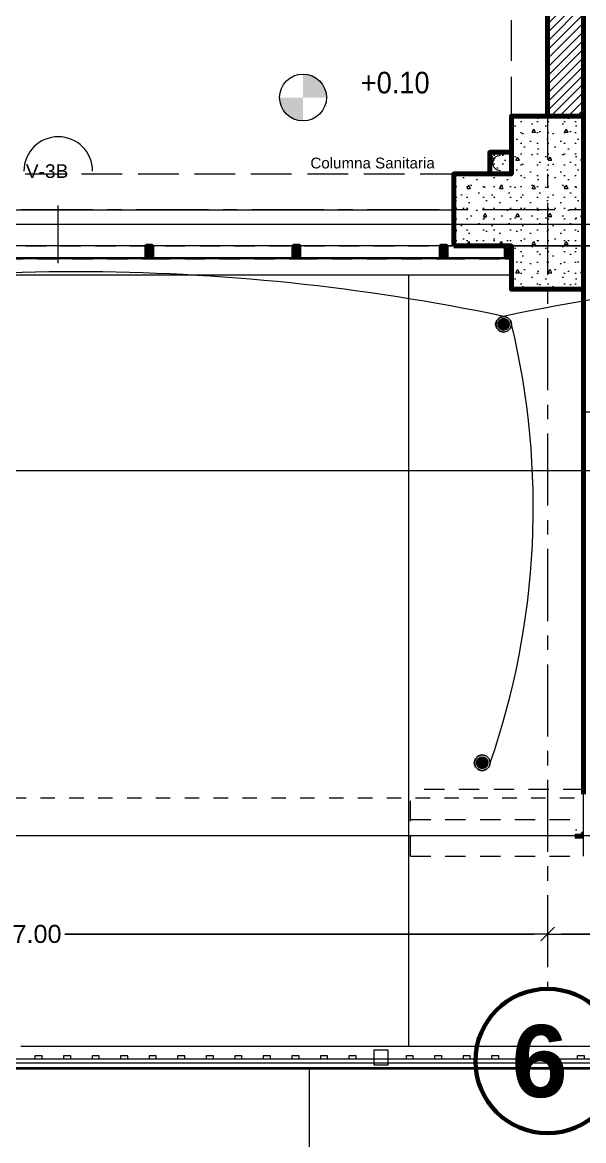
# Model space of a CAD drawing. Header units: inches. Extents: x 2704.1 to 2801.6, y 2415.6 to 2497.
# Drawn here: x 2753.54 to 2757.43, y 2426.38 to 2434.14 of the extents above; entities that cross this region are included whole.
import ezdxf
from ezdxf.lldxf.tags import DXFTag

# ---------------------------------------------------------------- set-up
doc = ezdxf.new("R2010")
doc.units = ezdxf.units.IN
doc.set_wipeout_variables(frame=1)
doc.header["$PDMODE"] = 1
for name, pattern in [('Hidden Line', [0.391222, 0.282222, -0.109]), ('Línea Oculta', [0.195611, 0.141111, -0.0545]), ('Punto & Raya', [0.65, 0.5, -0.075, 0, -0.075]), ('Rayas', [0.1, 0.05, -0.05]), ('Wipeout_Contour', [1, 0, -1])]:
    doc.linetypes.add(name, pattern=pattern)
doc.layers.add('.', color=10, linetype='Continuous', lineweight=0)
doc.layers.add('ALUMBRADO_PVC', color=6, linetype='PVC1', lineweight=30)
for name, color, linetype in [('02 _ ARQ _ ALB _ Cotas Ejes', 7, 'Continuous'), ('02 _ ARQ _ ALB _ Ejes Generales', 7, 'Continuous'), ('02 _ ARQ _ ZON _ Espacio.3D', 7, 'Continuous'), ('08 _ STR _ EXT _ 06 Columnas', 7, 'Continuous'), ('08 _ STR _ EXT _ 06 Elementos de Fachada', 7, 'Continuous'), ('08 _ STR _ EXT _ 07 Losa Aligerada', 7, 'Continuous'), ('08 _ STR _ EXT _ 08 Placas Inclinadas', 7, 'Continuous'), ('08 _ STR _ EXT _ 09 Vigas', 7, 'Continuous'), ('08 _ STR _ EXT _ 10 Vereda Exterior', 7, 'Continuous'), ('08 _ STR _ EXT _ Cerco Perimetrico', 7, 'Continuous'), ('Dibujo 2D - General', 7, 'Continuous'), ('ESQUEMAS', 7, 'Continuous'), ('Estructura - 04 MURO', 7, 'Continuous'), ('Estructura - Carga', 7, 'Continuous'), ('Estructura Compleja - Cubiertas', 7, 'Continuous'), ('MEP - HVAC', 7, 'Continuous'), ('Notas - Etiquetas', 251, 'Continuous')]:
    doc.layers.add(name, color=color, linetype=linetype)
doc.layers.add('DLX_TERR_LUM', color=7, linetype='Continuous', true_color=0x92fcfc)
doc.styles.add('Estilo_Generado_1', font='swisseb.ttf')
doc.styles.add('Estilo_Generado_4', font='swisse.ttf')
doc.styles.add('{18b73a54-fa43-428c-adcb-c1c7bbdf2c84}', font='Simplex.shx')
tags = doc.linetypes.add('PVC1', pattern='A,1,-0.19772,["PVC",{18b73a54-fa43-428c-adcb-c1c7bbdf2c84},S=0.13,R=0,X=0,Y=-0.061851],-0.507647', length=1.705367).pattern_tags.tags
tags[6] = DXFTag(74, 10)
doc.dimstyles.new('Estilo_Generado__1', dxfattribs={"dimtxt": 0.125, "dimasz": 0.095, "dimexe": 0.18, "dimexo": 0.3, "dimgap": 0, "dimtad": 0, "dimtih": 1, "dimtoh": 1, "dimzin": 0, "dimdsep": 46, "dimtxsty": 'Estilo_Generado_4', "dimblk": 'ARROWHEAD_6', "dimblk1": 'ARROWHEAD_6', "dimblk2": 'ARROWHEAD_6', "dimcen": 0.09, "dimse1": 1, "dimse2": 1, "dimclrd": 144, "dimclre": 144, "dimclrt": 7, "dimadec": 0, "dimazin": 0, "dimtfac": 1, "dimtdec": 4, "dimtmove": 0, "dimatfit": 3, "dimfxl": 1, "dimtolj": 1, "dimtzin": 0, "dimarcsym": 0})
pattern_1 = [(0, (2712.85563, 2425.38577), (0, 0.3897114), [0.024375, -0.200625]), (0, (2712.96813, 2425.58063), (0, 0.3897114), [0.024375, -0.200625]), (60, (2712.85563, 2425.38577), (-0.3375, 0.1948557), [0.024375, -0.200625]), (60, (2713.08063, 2425.38577), (-0.3375, 0.1948557), [0.024375, -0.200625]), (120, (2712.88, 2425.38577), (0.3375, 0.1948557), [0.024375, -0.200625]), (120, (2713.105, 2425.38577), (0.3375, 0.1948557), [0.024375, -0.200625]), (0, (2712.85563, 2425.42327), (0, 0.075), [0, -0.075, 0, -0.1125]), (45, (2712.89313, 2425.42327), (-0.05303301, 0.05303301), [0, -0.05625, 0, -0.09375])]

# ---------------------------------------------------------------- blocks, each defined once
blk = doc.blocks.new('ARROWHEAD_6')
at = {"color": 0, "linetype": 'Continuous', "lineweight": 0}
for p, q in [((0, 0), (-1, 0)), ((-0.5, -0.5), (0.5, 0.5))]:
    blk.add_line(p, q, dxfattribs=at)
blk = doc.blocks.new('*D73')
at = {"layer": '02 _ ARQ _ ALB _ Cotas Ejes', "color": 144, "linetype": 'Continuous', "lineweight": -2, "transparency": 16777216}
for p, q in [((2750.2706, 2427.8164), (2753.4443, 2427.8164)), ((2757.0806, 2427.8164), (2753.8317, 2427.8164))]:
    blk.add_line(p, q, dxfattribs=at)
at = {"layer": 'Defpoints', "color": 0, "linetype": 'Continuous', "transparency": 16777216}
for p in [(2750.1756, 2432.8358), (2757.1756, 2428.1316), (2757.1756, 2427.8164)]:
    blk.add_point(p, dxfattribs=at)
at = {"layer": '02 _ ARQ _ ALB _ Cotas Ejes', "color": 144, "linetype": 'Continuous', "lineweight": -2, "transparency": 16777216, "xscale": 0.095, "yscale": 0.095, "zscale": 0.095, "rotation": 180}
blk.add_blockref('ARROWHEAD_6', (2750.1756, 2427.8164), dxfattribs=at)
at = {"layer": '02 _ ARQ _ ALB _ Cotas Ejes', "color": 144, "linetype": 'Continuous', "lineweight": -2, "transparency": 16777216, "xscale": 0.095, "yscale": 0.095, "zscale": 0.095}
blk.add_blockref('ARROWHEAD_6', (2757.1756, 2427.8164), dxfattribs=at)
at = {"layer": '02 _ ARQ _ ALB _ Cotas Ejes', "color": 7, "linetype": 'Continuous', "lineweight": 13, "transparency": 16777216, "insert": (2753.638, 2427.8164), "char_height": 0.125, "attachment_point": 5, "style": 'Estilo_Generado_4'}
blk.add_mtext('\\A1;7.00', dxfattribs=at)
blk = doc.blocks.new('*D74')
at = {"layer": '02 _ ARQ _ ALB _ Cotas Ejes', "color": 144, "linetype": 'Continuous', "lineweight": -2, "transparency": 16777216}
for p, q in [((2757.2706, 2427.8164), (2760.4442, 2427.8164)), ((2764.0806, 2427.8164), (2760.8317, 2427.8164))]:
    blk.add_line(p, q, dxfattribs=at)
at = {"layer": 'Defpoints', "color": 0, "linetype": 'Continuous', "transparency": 16777216}
for p in [(2764.1756, 2432.8358), (2757.1756, 2428.1316), (2764.1756, 2427.8164)]:
    blk.add_point(p, dxfattribs=at)
at = {"layer": '02 _ ARQ _ ALB _ Cotas Ejes', "color": 144, "linetype": 'Continuous', "lineweight": -2, "transparency": 16777216, "xscale": 0.095, "yscale": 0.095, "zscale": 0.095, "rotation": 180}
blk.add_blockref('ARROWHEAD_6', (2757.1756, 2427.8164), dxfattribs=at)
at = {"layer": '02 _ ARQ _ ALB _ Cotas Ejes', "color": 144, "linetype": 'Continuous', "lineweight": -2, "transparency": 16777216, "xscale": 0.095, "yscale": 0.095, "zscale": 0.095}
blk.add_blockref('ARROWHEAD_6', (2764.1756, 2427.8164), dxfattribs=at)
at = {"layer": '02 _ ARQ _ ALB _ Cotas Ejes', "color": 7, "linetype": 'Continuous', "lineweight": 13, "transparency": 16777216, "insert": (2760.638, 2427.8164), "char_height": 0.125, "attachment_point": 5, "style": 'Estilo_Generado_4'}
blk.add_mtext('\\A1;7.00', dxfattribs=at)
blk = doc.blocks.new('luminaria exterior')
at = {"layer": '.'}
h = blk.add_hatch(dxfattribs=at)
h.set_pattern_fill('TRIANG', color=4, scale=0.005)
h.set_pattern_definition([(60, (0, 0), (-0.000937499998, 0.00162379763), [0.0009375, -0.0009375]), (120, (0, 0), (-0.001874999998, 1e-12), [0.0009375, -0.0009375]), (0, (-0.0004687, 0.0008119), (0.0009375, 0.00162379763), [0.0009375, -0.0009375])])
edge = h.paths.add_edge_path()
edge.add_arc((123.5526, 16.6566), 0.0381, 0, 360)
h = blk.add_hatch(dxfattribs=at)
h.set_pattern_fill('TRANS', color=4)
h.set_pattern_definition([(0, (0, 0), (0, 0.25), []), (0, (0, 0.125), (0, 0.25), [0.125, -0.125])])
h.paths.add_polyline_path([(123.5249, 16.6566, 1), (123.5802, 16.6566, 1)])
at = {"color": 3}
blk.add_circle((123.5526, 16.6566), 0.0395, dxfattribs=at)
at = {"layer": 'DLX_TERR_LUM', "color": 3}
for points in [[(123.5048, 16.6841, 0), (123.4974, 16.6566, 0)], [(123.4974, 16.6566, 0), (123.5048, 16.6841, 0)], [(123.4977, 16.6566, 0), (123.5051, 16.6841, 0)], [(123.5051, 16.6841, 0), (123.4977, 16.6566, 0)], [(123.5249, 16.7042, 0), (123.5048, 16.6841, 0)], [(123.5048, 16.6841, 0), (123.5249, 16.7042, 0)], [(123.5048, 16.6841, 0), (123.5051, 16.6841, 0)], [(123.5051, 16.6841, 0), (123.5048, 16.6841, 0)], [(123.5051, 16.6841, 0), (123.5252, 16.7042, 0)], [(123.5252, 16.7042, 0), (123.5051, 16.6841, 0)], [(123.5182, 16.6763, 0), (123.5129, 16.6566, 0)], [(123.5129, 16.6566, 0), (123.5182, 16.6763, 0)], [(123.5327, 16.6908, 0), (123.5182, 16.6763, 0)], [(123.5182, 16.6763, 0), (123.5327, 16.6908, 0)], [(123.5524, 16.7116, 0), (123.5249, 16.7042, 0)], [(123.5249, 16.7042, 0), (123.5524, 16.7116, 0)], [(123.5249, 16.7042, 0), (123.5252, 16.7042, 0)], [(123.5252, 16.7042, 0), (123.5249, 16.7042, 0)], [(123.5252, 16.7042, 0), (123.5527, 16.7116, 0)], [(123.5527, 16.7116, 0), (123.5252, 16.7042, 0)], [(123.5524, 16.6961, 0), (123.5327, 16.6908, 0)], [(123.5327, 16.6908, 0), (123.5524, 16.6961, 0)], [(123.5799, 16.7042, 0), (123.5524, 16.7116, 0)], [(123.5524, 16.7116, 0), (123.5799, 16.7042, 0)], [(123.5722, 16.6908, 0), (123.5524, 16.6961, 0)], [(123.5524, 16.6961, 0), (123.5722, 16.6908, 0)], [(123.5527, 16.7116, 0), (123.5802, 16.7042, 0)], [(123.5802, 16.7042, 0), (123.5527, 16.7116, 0)], [(123.5722, 16.6908, 0), (123.5866, 16.6763, 0)], [(123.6, 16.6841, 0), (123.5799, 16.7042, 0)], [(123.5799, 16.7042, 0), (123.6, 16.6841, 0)], [(123.5802, 16.7042, 0), (123.6004, 16.6841, 0)], [(123.6004, 16.6841, 0), (123.5802, 16.7042, 0)], [(123.5919, 16.6566, 0), (123.5866, 16.6763, 0)], [(123.5866, 16.6763, 0), (123.5919, 16.6566, 0)], [(123.6074, 16.6566, 0), (123.6, 16.6841, 0)], [(123.6, 16.6841, 0), (123.6074, 16.6566, 0)], [(123.6004, 16.6841, 0), (123.6077, 16.6566, 0)], [(123.6077, 16.6566, 0), (123.6004, 16.6841, 0)], [(123.4974, 16.6566, 0), (123.4977, 16.6566, 0)], [(123.4974, 16.6566, 0), (123.5048, 16.6291, 0)], [(123.4977, 16.6566, 0), (123.4974, 16.6566, 0)], [(123.5048, 16.6291, 0), (123.4974, 16.6566, 0)], [(123.5051, 16.6291, 0), (123.4977, 16.6566, 0)], [(123.4977, 16.6566, 0), (123.5051, 16.6291, 0)], [(123.5048, 16.6291, 0), (123.5249, 16.6089, 0)], [(123.5249, 16.6089, 0), (123.5048, 16.6291, 0)], [(123.5252, 16.6089, 0), (123.5051, 16.6291, 0)], [(123.5051, 16.6291, 0), (123.5252, 16.6089, 0)], [(123.5129, 16.6566, 0), (123.5182, 16.6368, 0)], [(123.5182, 16.6368, 0), (123.5129, 16.6566, 0)], [(123.5182, 16.6368, 0), (123.5327, 16.6224, 0)], [(123.5327, 16.6224, 0), (123.5182, 16.6368, 0)], [(123.5249, 16.6089, 0), (123.5524, 16.6016, 0)], [(123.5252, 16.6089, 0), (123.5249, 16.6089, 0)], [(123.5249, 16.6089, 0), (123.5252, 16.6089, 0)], [(123.5524, 16.6016, 0), (123.5249, 16.6089, 0)], [(123.5527, 16.6016, 0), (123.5252, 16.6089, 0)], [(123.5252, 16.6089, 0), (123.5527, 16.6016, 0)], [(123.5327, 16.6224, 0), (123.5524, 16.6171, 0)], [(123.5524, 16.6171, 0), (123.5327, 16.6224, 0)], [(123.5524, 16.6171, 0), (123.5722, 16.6224, 0)], [(123.5722, 16.6224, 0), (123.5524, 16.6171, 0)], [(123.5524, 16.6016, 0), (123.5799, 16.6089, 0)], [(123.5799, 16.6089, 0), (123.5524, 16.6016, 0)], [(123.5802, 16.6089, 0), (123.5527, 16.6016, 0)], [(123.5527, 16.6016, 0), (123.5802, 16.6089, 0)], [(123.5722, 16.6224, 0), (123.5866, 16.6368, 0)], [(123.5866, 16.6368, 0), (123.5722, 16.6224, 0)], [(123.5799, 16.6089, 0), (123.6, 16.6291, 0)], [(123.6, 16.6291, 0), (123.5799, 16.6089, 0)], [(123.5799, 16.6089, 0), (123.5802, 16.6089, 0)], [(123.5802, 16.6089, 0), (123.5799, 16.6089, 0)], [(123.6004, 16.6291, 0), (123.5802, 16.6089, 0)], [(123.5802, 16.6089, 0), (123.6004, 16.6291, 0)], [(123.5866, 16.6368, 0), (123.5919, 16.6566, 0)], [(123.5919, 16.6566, 0), (123.5866, 16.6368, 0)], [(123.6, 16.6291, 0), (123.6074, 16.6566, 0)], [(123.6074, 16.6566, 0), (123.6, 16.6291, 0)], [(123.6077, 16.6566, 0), (123.6004, 16.6291, 0)], [(123.6004, 16.6291, 0), (123.6077, 16.6566, 0)], [(123.6074, 16.6566, 0), (123.6077, 16.6566, 0)], [(123.6077, 16.6566, 0), (123.6074, 16.6566, 0)]]:
    blk.add_polyline3d(points, dxfattribs=at)
at = {"layer": 'DLX_TERR_LUM'}
for points in [[(123.5524, 16.7116, 0), (123.5527, 16.7116, 0)], [(123.5527, 16.7116, 0), (123.5524, 16.7116, 0)], [(123.5866, 16.6763, 0), (123.5722, 16.6908, 0)], [(123.5799, 16.7042, 0), (123.5802, 16.7042, 0)], [(123.5802, 16.7042, 0), (123.5799, 16.7042, 0)], [(123.6, 16.6841, 0), (123.6004, 16.6841, 0)], [(123.6004, 16.6841, 0), (123.6, 16.6841, 0)], [(123.5048, 16.6291, 0), (123.5051, 16.6291, 0)], [(123.5051, 16.6291, 0), (123.5048, 16.6291, 0)], [(123.5524, 16.6016, 0), (123.5527, 16.6016, 0)], [(123.5527, 16.6016, 0), (123.5524, 16.6016, 0)], [(123.6, 16.6291, 0), (123.6004, 16.6291, 0)], [(123.6004, 16.6291, 0), (123.6, 16.6291, 0)]]:
    blk.add_polyline3d(points, dxfattribs=at)

msp = doc.modelspace()

# ---------------------------------------------------------------- hatches: boundary and pattern name
at = {"linetype": 'Continuous', "lineweight": 13, "true_color": 0x636466}
for points in [[(2755.4813, 2433.615), (2755.6438, 2433.615), (2755.6314, 2433.6772), (2755.5962, 2433.7299), (2755.5435, 2433.7652), (2755.4813, 2433.7775)], [(2755.4813, 2433.615), (2755.3188, 2433.615), (2755.3312, 2433.5528), (2755.3664, 2433.5001), (2755.4191, 2433.4649), (2755.4813, 2433.4525)]]:
    msp.add_hatch(color=251, dxfattribs=at).paths.add_polyline_path(points)
at = {"layer": '08 _ STR _ EXT _ 10 Vereda Exterior', "linetype": 'Continuous', "lineweight": 13}
h = msp.add_hatch(dxfattribs=at)
h.set_pattern_fill('RETÍCULA_100X100_0002', color=251, style=0, pattern_type=2)
h.set_pattern_definition([(360, (2716.613, 2443.6885), (0, 2.53199), []), (90, (2716.613, 2443.6885), (-3.6, 0), [])])
h.paths.add_polyline_path([(2715.0256, 2429.0071), (2717.1469, 2426.8858), (2722.1756, 2426.8858), (2722.1756, 2431.8858), (2753.3756, 2431.8858), (2753.3756, 2426.8858), (2765.7756, 2426.8858), (2765.7756, 2444.4717), (2764.4256, 2444.4717), (2764.4256, 2432.5858), (2721.9256, 2432.5858), (2721.9256, 2433.2358), (2719.3758, 2433.2358, -0.414214), (2719.1257, 2433.4858), (2719.1257, 2434.2358, -0.414213), (2719.3758, 2434.4858), (2721.9256, 2434.4858), (2721.9256, 2437.3858), (2719.3758, 2437.3858, -0.414214), (2719.1257, 2437.6358), (2719.1257, 2438.3858, -0.414213), (2719.3758, 2438.6358), (2721.9256, 2438.6358), (2721.9256, 2441.5358), (2719.3757, 2441.5358, -0.414214), (2719.1257, 2441.7858), (2719.1257, 2442.5358, -0.414213), (2719.3757, 2442.7858), (2721.6256, 2442.7858), (2721.6262, 2446.4357), (2715.0256, 2446.4357)])
at = {"layer": 'Estructura - Carga', "linetype": 'Continuous', "lineweight": 13}
h = msp.add_hatch(dxfattribs=at)
h.set_pattern_fill('HORMIGÓN_ARMADO_0002', color=251, style=0, pattern_type=2)
h.set_pattern_definition([(0, (2712.85563, 2425.38577), (0, 0.3117692), [0.03, -0.15]), (0, (2712.94563, 2425.54166), (0, 0.3117692), [0.03, -0.15]), (60, (2712.85563, 2425.38577), (-0.27, 0.1558846), [0.03, -0.15]), (60, (2713.03563, 2425.38577), (-0.27, 0.1558846), [0.03, -0.15]), (120, (2712.88563, 2425.38577), (0.27, 0.1558846), [0.03, -0.15]), (120, (2713.06563, 2425.38577), (0.27, 0.1558846), [0.03, -0.15]), (0, (2712.85563, 2425.41577), (0, 0.06), [0, -0.06, 0, -0.09]), (45, (2712.88563, 2425.41577), (-0.04242641, 0.04242641), [0, -0.045, 0, -0.075])])
h.paths.add_polyline_path([(2756.7756, 2433.0858), (2756.9256, 2433.0858), (2756.9256, 2433.2358), (2756.7756, 2433.2358)])

# ---------------------------------------------------------------- linework, layer by layer
at = {"color": 251, "linetype": 'Continuous', "lineweight": 13, "true_color": 0x636466}
msp.add_circle((2755.4813, 2433.615), 0.1625, dxfattribs=at)
at = {"layer": '02 _ ARQ _ ALB _ Ejes Generales', "color": 251, "linetype": 'Punto & Raya', "lineweight": 13}
msp.add_line((2768.4256, 2432.8358), (2717.701, 2432.8358), dxfattribs=at)
at = {"layer": '02 _ ARQ _ ZON _ Espacio.3D', "color": 254, "linetype": 'Continuous', "lineweight": 0, "flags": 128}
msp.add_lwpolyline([(2750.6256, 2432.8358), (2756.5256, 2432.8358), (2756.5256, 2433.0858), (2756.9256, 2433.0858), (2756.9256, 2433.4858), (2757.1756, 2433.4858), (2757.1756, 2441.4858), (2756.9256, 2441.4858), (2756.9256, 2442.2858), (2756.3256, 2442.2858), (2756.3256, 2442.7858), (2757.4256, 2442.7858), (2757.4256, 2441.6358), (2758.6256, 2441.6358), (2758.6256, 2440.923), (2760.2756, 2440.923), (2760.2756, 2440.5795), (2761.1756, 2440.5795), (2761.1756, 2440.923), (2761.1756, 2442.4858), (2760.6756, 2442.4858), (2760.6756, 2444.4358), (2758.5359, 2444.4358), (2758.5359, 2445.7358)], dxfattribs=at)
at = {"layer": '08 _ STR _ EXT _ 07 Losa Aligerada', "color": 254, "linetype": 'Rayas', "lineweight": 18, "flags": 128}
msp.add_lwpolyline([(2721.0256, 2453.325), (2720.5256, 2453.325), (2720.5256, 2431.1858), (2738.0909, 2431.1858), (2738.0909, 2432.5858), (2743.2871, 2432.5858), (2743.2871, 2431.3863), (2749.9256, 2431.3863), (2749.9256, 2428.7611), (2757.4256, 2428.7611), (2757.4256, 2431.4358), (2765.1756, 2431.4358), (2765.1756, 2440.3857), (2764.4256, 2440.3857), (2764.4256, 2443.4858), (2764.4256, 2443.4858), (2764.4256, 2445.7358), (2759.5256, 2445.7358), (2759.5256, 2447.7358), (2759.5256, 2447.9858), (2759.5256, 2449.8858), (2759.5256, 2450.1358), (2759.5256, 2452.1358), (2764.4256, 2452.1358), (2764.4256, 2455.0858), (2764.4256, 2455.0858), (2764.4256, 2460.5863), (2765.3756, 2460.5863), (2765.3756, 2466.4858), (2751.8109, 2466.4858), (2751.8109, 2466.1859), (2746.9035, 2466.1859), (2746.9035, 2465.8859), (2736.2256, 2465.8859), (2736.2256, 2469.2593), (2729.1255, 2469.2593), (2729.1255, 2465.2858), (2723.9757, 2465.2858), (2723.9757, 2466.3358), (2720.8756, 2466.3358), (2720.8756, 2463.0857), (2721.9256, 2463.0857), (2721.9256, 2459.2858), (2721.0256, 2459.2858)], close=True, dxfattribs=at)
at = {"layer": '08 _ STR _ EXT _ 07 Losa Aligerada', "color": 254, "linetype": 'Continuous', "lineweight": 18, "flags": 128}
msp.add_lwpolyline([(2721.9256, 2432.5858), (2764.4256, 2432.5858), (2764.4256, 2465.2858), (2721.9256, 2465.2858)], dxfattribs=at)
at = {"layer": '08 _ STR _ EXT _ 08 Placas Inclinadas', "color": 251, "linetype": 'Línea Oculta', "lineweight": 13}
msp.add_line((2756.2255, 2428.6111), (2757.4256, 2428.6111), dxfattribs=at)
at = {"layer": '08 _ STR _ EXT _ 08 Placas Inclinadas', "color": 7, "linetype": 'Continuous', "lineweight": 80, "flags": 128}
msp.add_lwpolyline([(2757.4256, 2428.7853), (2757.4256, 2432.2858)], dxfattribs=at)
at = {"layer": '08 _ STR _ EXT _ 08 Placas Inclinadas', "color": 251, "linetype": 'Línea Oculta', "lineweight": 13, "flags": 128}
for points in [[(2757.4256, 2428.8182), (2756.2255, 2428.8182)], [(2756.2255, 2428.3566), (2756.2255, 2428.8182)]]:
    msp.add_lwpolyline(points, dxfattribs=at)
at = {"layer": '08 _ STR _ EXT _ 09 Vigas', "color": 251, "linetype": 'Hidden Line', "lineweight": 13}
for p, q in [((2756.9256, 2433.0858), (2756.9256, 2442.2858)), ((2750.4256, 2433.0858), (2756.9256, 2433.0858))]:
    msp.add_line(p, q, dxfattribs=at)
at = {"layer": '08 _ STR _ EXT _ 10 Vereda Exterior', "color": 7, "linetype": 'Continuous', "lineweight": 18, "flags": 128}
msp.add_lwpolyline([(2722.1756, 2431.8858), (2753.3756, 2431.8858), (2753.3756, 2426.8858), (2765.7756, 2426.8858), (2765.7756, 2444.4717), (2764.4256, 2444.4717), (2764.4256, 2432.5858), (2721.9256, 2432.5858)], dxfattribs=at)
at = {"layer": 'ALUMBRADO_PVC', "linetype": 'PVC1', "lineweight": 15, "ltscale": 0.2}
msp.add_arc((2751.6592, 2430.776), 5.4174, 340.90505, 13.52278, dxfattribs=at)
at = {"layer": 'Estructura - 04 MURO', "color": 165, "linetype": 'Continuous', "lineweight": 15}
for p, q in [((2726.8755, 2432.8358), (2756.5256, 2432.8358)), ((2726.8755, 2432.5858), (2756.5256, 2432.5858))]:
    msp.add_line(p, q, dxfattribs=at)
at = {"layer": 'Estructura - 04 MURO', "color": 7, "linetype": 'Continuous', "lineweight": 80}
msp.add_line((2756.5256, 2432.5858), (2756.5256, 2432.8358), dxfattribs=at)
at = {"layer": 'Estructura - Carga', "color": 7, "linetype": 'Continuous', "lineweight": 80, "flags": 128}
msp.add_lwpolyline([(2756.7756, 2433.0858), (2756.9256, 2433.0858), (2756.9256, 2433.2358), (2756.7756, 2433.2358)], close=True, dxfattribs=at)
at = {"layer": 'MEP - HVAC', "color": 7, "linetype": 'Continuous', "lineweight": 13, "flags": 128}
msp.add_lwpolyline([(2756.8506, 2433.1068, -1), (2756.8506, 2433.2148, -1)], format="xyb", dxfattribs=at)
at = {"layer": 'Notas - Etiquetas', "color": 144, "linetype": 'Continuous', "lineweight": 13, "flags": 128}
msp.add_lwpolyline([(2754.0233, 2433.1047, 1), (2753.5474, 2433.1047, 1)], format="xyb", dxfattribs=at)

# ---------------------------------------------------------------- block references
for p in [(2633.3187, 2415.3862), (2633.3187, 2415.3862), (2633.3187, 2415.3862), (2633.1708, 2412.3472), (2633.1708, 2412.3472), (2633.1708, 2412.3472)]:
    msp.add_blockref('luminaria exterior', p)

# ---------------------------------------------------------------- texts
at = {"color": 251, "lineweight": 13, "true_color": 0x636466, "insert": (2755.8813, 2433.6411), "char_height": 0.15, "attachment_point": 7, "style": 'Estilo_Generado_4'}
msp.add_mtext('\\A1;{\\W0.900000x;\\pql;\\fSwis721 Ex BT|b0|i0|c0|p34;+0.10}', dxfattribs=at)
at = {"layer": 'Notas - Etiquetas', "color": 8, "linetype": 'Continuous', "lineweight": 35, "insert": (2755.5325, 2433.1604), "char_height": 0.075, "attachment_point": 4, "style": 'Estilo_Generado_4'}
msp.add_mtext('\\A1;{\\pql;\\fSwis721 Ex BT|b0|i0|c0|p34;Columna Sanitaria}', dxfattribs=at)
at = {"layer": 'Notas - Etiquetas', "color": 8, "lineweight": 35, "insert": (2753.5604, 2433.1522), "char_height": 0.095, "attachment_point": 1, "style": 'Estilo_Generado_4'}
msp.add_mtext('\\A1;{\\pqj;\\pt0,46;\\fSwis721 Ex BT|b0|i0|c0|p34;V-3B\\fSwis721 Ex BT|b0|i0|c0|p34;\\A1{\\H.66x;\\S^  ;}\\fSwis721 Ex BT|b0|i0|c0|p34;\\fSwis721 Ex BT|b0|i0|c0|p34;\\A1{\\H.66x;\\S^  ;}\\fSwis721 Ex BT|b0|i0|c0|p34; \\fSwis721 Ex BT|b0|i0|c0|p34;\\fSwis721 Ex BT|b0|i0|c0|p34;\\fSwis721 Ex BT|b0|i0|c0|p34;\\fSwis721 Ex BT|b0|i0|c0|p34;\\fSwis721 Ex BT|b0|i0|c0|p34;\\fSwis721 Ex BT|b0|i0|c0|p34;\\fSwis721 Ex BT|b0|i0|c0|p34;\\fSwis721 Ex BT|b0|i0|c0|p34;\\fSwis721 Ex BT|b0|i0|c0|p34;\\fSwis721 Ex BT|b0|i0|c0|p34;\\fSwis721 Ex BT|b0|i0|c0|p34;\\fSwis721 Ex BT|b0|i0|c0|p34;\\fSwis721 Ex BT|b0|i0|c0|p34;\\fSwis721 Ex BT|b0|i0|c0|p34;\\fSwis721 Ex BT|b0|i0|c0|p34;\\fSwis721 Ex BT|b0|i0|c0|p34;\\fSwis721 Ex BT|b0|i0|c0|p34;\\fSwis721 Ex BT|b0|i0|c0|p34;\\fSwis721 Ex BT|b0|i0|c0|p34;\\fSwis721 Ex BT|b0|i0|c0|p34;\\fSwis721 Ex BT|b0|i0|c0|p34;\\fSwis721 Ex BT|b0|i0|c0|p34;\\fSwis721 Ex BT|b0|i0|c0|p34;\\fSwis721 Ex BT|b0|i0|c0|p34;\\fSwis721 Ex BT|b0|i0|c0|p34;\\fSwis721 Ex BT|b0|i0|c0|p34;\\fSwis721 Ex BT|b0|i0|c0|p34;\\fSwis721 Ex BT|b0|i0|c0|p34;\\fSwis721 Ex BT|b0|i0|c0|p34;\\fSwis721 Ex BT|b0|i0|c0|p34;\\fSwis721 Ex BT|b0|i0|c0|p34;\\fSwis721 Ex BT|b0|i0|c0|p34;\\fSwis721 Ex BT|b0|i0|c0|p34;\\fSwis721 Ex BT|b0|i0|c0|p34;\\fSwis721 Ex BT|b0|i0|c0|p34;\\fSwis721 Ex BT|b0|i0|c0|p34;\\fSwis721 Ex BT|b0|i0|c0|p34;\\fSwis721 Ex BT|b0|i0|c0|p34;\\fSwis721 Ex BT|b0|i0|c0|p34;\\fSwis721 Ex BT|b0|i0|c0|p34;\\fSwis721 Ex BT|b0|i0|c0|p34;\\fSwis721 Ex BT|b0|i0|c0|p34;\\fSwis721 Ex BT|b0|i0|c0|p34;}', dxfattribs=at)

# ---------------------------------------------------------------- next in the draw order: wipeouts: each hides what was drawn before it
at = {"color": 254, "linetype": 'Wipeout_Contour', "lineweight": 0, "ltscale": 165.73159}
msp.add_wipeout([(2756.9256, 2432.5858), (2750.4256, 2432.5858), (2750.4256, 2432.3858), (2756.9256, 2432.3858)], dxfattribs=at).dxf.layer = '08 _ STR _ EXT _ 06 Elementos de Fachada'
at = {"color": 254, "linetype": 'Wipeout_Contour', "lineweight": 0, "ltscale": 133.507885}
msp.add_wipeout([(2757.4256, 2428.4953), (2757.3655, 2428.4953), (2757.4256, 2428.3566)], dxfattribs=at).dxf.layer = '08 _ STR _ EXT _ 08 Placas Inclinadas'
at = {"color": 254, "linetype": 'Wipeout_Contour', "lineweight": 0, "ltscale": 182.067327}
msp.add_wipeout([(2757.1756, 2436.6858), (2757.1756, 2433.4858), (2757.4256, 2433.4858), (2757.4256, 2436.6858)], dxfattribs=at).dxf.layer = 'Estructura - 04 MURO'
at = {"color": 254, "linetype": 'Wipeout_Contour', "lineweight": 0, "ltscale": 226.824104}
msp.add_wipeout([(2755.5256, 2425.5358), (2783.5756, 2425.5358), (2783.5756, 2426.8858), (2755.5256, 2426.8858)], dxfattribs=at).dxf.layer = 'Estructura Compleja - Cubiertas'

# ---------------------------------------------------------------- next in the draw order: hatches: boundary and pattern name
at = {"linetype": 'Continuous', "lineweight": 13, "true_color": 0x636466}
for points in [[(2754.4355, 2432.5058), (2754.4355, 2432.5858), (2754.3955, 2432.5858), (2754.3955, 2432.5058)], [(2755.4555, 2432.5058), (2755.4555, 2432.5858), (2755.4155, 2432.5858), (2755.4155, 2432.5058)], [(2756.4755, 2432.5058), (2756.4755, 2432.5858), (2756.4355, 2432.5858), (2756.4355, 2432.5058)], [(2756.9256, 2432.5058), (2756.9256, 2432.5858), (2756.8856, 2432.5858), (2756.8856, 2432.5058)]]:
    msp.add_hatch(color=251, dxfattribs=at).paths.add_polyline_path(points)
at = {"layer": '08 _ STR _ EXT _ 06 Columnas', "linetype": 'Continuous', "lineweight": 9}
h = msp.add_hatch(dxfattribs=at)
h.set_pattern_fill('HORMIGÓN_EN_MASA_0002', style=0, pattern_type=2)
h.set_pattern_definition(pattern_1)
h.paths.add_polyline_path([(2756.5256, 2432.5858), (2756.9256, 2432.5858), (2756.9256, 2432.2858), (2757.4256, 2432.2858), (2757.4256, 2433.4858), (2756.9256, 2433.4858), (2756.9256, 2433.0858), (2756.5256, 2433.0858)])
at = {"layer": '08 _ STR _ EXT _ 08 Placas Inclinadas', "linetype": 'Continuous', "lineweight": 9}
h = msp.add_hatch(dxfattribs=at)
h.set_pattern_fill('HORMIGÓN_EN_MASA_0002', style=0, pattern_type=2)
h.set_pattern_definition(pattern_1)
h.paths.add_polyline_path([(2757.3365, 2428.5623), (2757.3655, 2428.4953), (2757.4256, 2428.4953), (2757.4256, 2428.5623)])
at = {"layer": 'Estructura - 04 MURO', "linetype": 'Continuous', "lineweight": 5}
h = msp.add_hatch(dxfattribs=at)
h.set_pattern_fill('LADRILLO_COMÚN_0002', color=252, style=0, pattern_type=2)
h.set_pattern_definition([(45, (2712.85563, 2425.385773), (-0.03005204, 0.03005204), [])])
h.paths.add_polyline_path([(2757.1756, 2436.6858), (2757.1756, 2433.4858), (2757.4256, 2433.4858), (2757.4256, 2436.6858)])
at = {"layer": 'Estructura Compleja - Cubiertas', "linetype": 'Continuous', "lineweight": 13}
h = msp.add_hatch(dxfattribs=at)
h.set_pattern_fill('CEMENTO_PULIDO_1_50X3_00_69', color=252, style=0, pattern_type=2)
h.set_pattern_definition([(0, (2712.8556, 2425.3858), (0, 1.5), []), (90, (2712.8556, 2425.3858), (-3, 0), [])])
h.paths.add_polyline_path([(2755.5256, 2425.5358), (2783.5756, 2425.5358), (2783.5756, 2426.8858), (2755.5256, 2426.8858)])

# ---------------------------------------------------------------- next in the draw order: linework, layer by layer
at = {"color": 251, "linetype": 'Línea Oculta', "lineweight": 13, "flags": 128}
for points in [[(2750.4256, 2432.5858), (2756.9256, 2432.5858)], [(2754.3955, 2432.5858), (2754.3955, 2432.5058)], [(2754.4355, 2432.5058), (2754.4355, 2432.5858)], [(2755.4155, 2432.5858), (2755.4155, 2432.5058)], [(2755.4555, 2432.5058), (2755.4555, 2432.5858)], [(2756.4355, 2432.5858), (2756.4355, 2432.5058)], [(2756.4755, 2432.5058), (2756.4755, 2432.5858)], [(2756.8856, 2432.5858), (2756.8856, 2432.5058)], [(2756.9256, 2432.5058), (2756.9256, 2432.5858)], [(2750.4256, 2432.5058), (2756.9256, 2432.5058)], [(2753.4005, 2432.4958), (2754.4105, 2432.4958)], [(2754.4105, 2432.4958), (2754.4105, 2432.5058)], [(2754.4205, 2432.4958), (2754.4205, 2432.5058)], [(2754.4205, 2432.4958), (2755.4305, 2432.4958)], [(2755.4305, 2432.4958), (2755.4305, 2432.5058)], [(2755.4405, 2432.4958), (2755.4405, 2432.5058)], [(2755.4405, 2432.4958), (2756.4505, 2432.4958)], [(2756.4505, 2432.4958), (2756.4505, 2432.5058)], [(2756.4605, 2432.4958), (2756.4605, 2432.5058)], [(2756.4605, 2432.4958), (2756.9006, 2432.4958)], [(2756.9006, 2432.4958), (2756.9006, 2432.5058)]]:
    msp.add_lwpolyline(points, dxfattribs=at)
at = {"color": 7, "linetype": 'Continuous', "lineweight": 60, "flags": 128}
for points in [[(2754.4355, 2432.5058), (2754.3955, 2432.5058), (2754.3955, 2432.5858), (2754.4355, 2432.5858)], [(2755.4555, 2432.5058), (2755.4155, 2432.5058), (2755.4155, 2432.5858), (2755.4555, 2432.5858)], [(2756.4755, 2432.5058), (2756.4355, 2432.5058), (2756.4355, 2432.5858), (2756.4755, 2432.5858)], [(2756.9256, 2432.5058), (2756.8856, 2432.5058), (2756.8856, 2432.5858), (2756.9256, 2432.5858)]]:
    msp.add_lwpolyline(points, close=True, dxfattribs=at)
at = {"color": 7, "linetype": 'Continuous', "lineweight": 13, "flags": 128}
for points in [[(2753.4005, 2432.4958), (2753.4005, 2432.5058), (2754.4105, 2432.5058), (2754.4105, 2432.4958)], [(2754.4205, 2432.4958), (2754.4205, 2432.5058), (2755.4305, 2432.5058), (2755.4305, 2432.4958)], [(2755.4405, 2432.4958), (2755.4405, 2432.5058), (2756.4505, 2432.5058), (2756.4505, 2432.4958)], [(2756.4605, 2432.4958), (2756.4605, 2432.5058), (2756.9006, 2432.5058), (2756.9006, 2432.4958)]]:
    msp.add_lwpolyline(points, close=True, dxfattribs=at)
at = {"layer": '02 _ ARQ _ ALB _ Ejes Generales', "color": 251, "linetype": 'Punto & Raya', "lineweight": 13}
msp.add_line((2757.1756, 2471.2858), (2757.1756, 2427.4358), dxfattribs=at)
at = {"layer": '08 _ STR _ EXT _ 06 Columnas', "color": 7, "linetype": 'Continuous', "lineweight": 80, "flags": 128}
msp.add_lwpolyline([(2756.5256, 2432.5858), (2756.9256, 2432.5858), (2756.9256, 2432.2858), (2757.4256, 2432.2858), (2757.4256, 2433.4858), (2756.9256, 2433.4858), (2756.9256, 2433.0858), (2756.5256, 2433.0858)], close=True, dxfattribs=at)
at = {"layer": '08 _ STR _ EXT _ 06 Elementos de Fachada', "color": 7, "linetype": 'Continuous', "lineweight": 13, "flags": 128}
for points in [[(2756.9256, 2432.5858), (2750.4256, 2432.5858)], [(2750.4256, 2432.3858), (2756.9256, 2432.3858)]]:
    msp.add_lwpolyline(points, dxfattribs=at)
at = {"layer": '08 _ STR _ EXT _ 08 Placas Inclinadas', "color": 7, "linetype": 'Continuous', "lineweight": 80}
msp.add_line((2757.3655, 2428.4953), (2757.4256, 2428.4953), dxfattribs=at)
at = {"layer": '08 _ STR _ EXT _ 08 Placas Inclinadas', "color": 251, "linetype": 'Línea Oculta', "lineweight": 13, "flags": 128}
for points in [[(2757.4256, 2428.3566), (2757.4256, 2428.8182)], [(2756.2255, 2428.3566), (2757.4256, 2428.3566)]]:
    msp.add_lwpolyline(points, dxfattribs=at)
at = {"layer": '08 _ STR _ EXT _ 08 Placas Inclinadas', "color": 7, "linetype": 'Continuous', "lineweight": 13, "flags": 128}
msp.add_lwpolyline([(2757.4256, 2428.3566), (2757.4256, 2428.7853)], dxfattribs=at)
at = {"layer": '08 _ STR _ EXT _ 09 Vigas', "color": 251, "linetype": 'Hidden Line', "lineweight": 13}
msp.add_line((2764.4256, 2432.5858), (2721.9256, 2432.5858), dxfattribs=at)
at = {"layer": '08 _ STR _ EXT _ Cerco Perimetrico', "color": 7, "linetype": 'Continuous', "lineweight": 13, "flags": 128}
msp.add_lwpolyline([(2753.3756, 2426.8858), (2771.5004, 2426.8858)], dxfattribs=at)
at = {"layer": 'ALUMBRADO_PVC', "linetype": 'PVC1', "lineweight": 15, "ltscale": 0.2}
for centre, radius, start, end in [((2753.907, 2418.0357), 14.3711, 78.09697, 101.90303), ((2759.8232, 2418.1542), 14.2526, 77.97909, 101.95269)]:
    msp.add_arc(centre, radius, start, end, dxfattribs=at)
at = {"layer": 'ESQUEMAS', "color": 7, "linetype": 'Continuous', "lineweight": 13, "flags": 128}
msp.add_lwpolyline([(2764.2756, 2432.7358), (2722.0756, 2432.7358), (2722.0756, 2433.5358), (2719.3758, 2433.5358), (2719.3758, 2434.2858), (2722.0756, 2434.2858), (2722.0756, 2437.6608), (2719.3757, 2437.6608), (2719.3757, 2438.4108), (2722.0756, 2438.4108), (2722.0756, 2441.7858), (2719.3757, 2441.7858), (2719.3757, 2442.5358), (2722.0756, 2442.5358), (2722.0756, 2456.3389), (2721.1056, 2456.3389), (2721.1056, 2459.2058), (2722.0756, 2459.2058), (2722.0756, 2465.1358), (2764.2756, 2465.1358), (2764.2756, 2443.3358), (2765.6256, 2443.3358), (2765.6256, 2440.5357), (2764.2756, 2440.5357)], close=True, dxfattribs=at)
at = {"layer": 'Estructura - 04 MURO', "color": 7, "linetype": 'Continuous', "lineweight": 80, "flags": 128}
for points in [[(2757.1756, 2436.6858), (2757.1756, 2433.4858)], [(2757.4256, 2433.4858), (2757.4256, 2436.6858)]]:
    msp.add_lwpolyline(points, dxfattribs=at)
at = {"layer": 'Estructura Compleja - Cubiertas', "color": 252, "linetype": 'Continuous', "lineweight": 13, "flags": 128}
for points in [[(2755.5256, 2426.8858), (2783.5756, 2426.8858)], [(2755.5256, 2425.5358), (2755.5256, 2426.8858)]]:
    msp.add_lwpolyline(points, dxfattribs=at)
at = {"layer": 'Notas - Etiquetas', "color": 144, "linetype": 'Continuous', "lineweight": 13}
msp.add_line((2753.7854, 2432.4668), (2753.7854, 2432.8668), dxfattribs=at)

# ---------------------------------------------------------------- next in the draw order: dimensions: what is measured, and where the dimension line sits
at = {"layer": '02 _ ARQ _ ALB _ Cotas Ejes', "color": 144, "linetype": 'Continuous', "lineweight": 13}
for base, p1, p2, picture, middle in [((2757.1756, 2427.8164), (2750.1756, 2432.8358), (2757.1756, 2428.1316), '*D73', (2753.638, 2427.8164)), ((2764.1756, 2427.8164), (2757.1756, 2428.1316), (2764.1756, 2432.8358), '*D74', (2760.638, 2427.8164))]:
    dim = msp.add_linear_dim(base=base, p1=p1, p2=p2, dimstyle='Estilo_Generado__1', dxfattribs=at)
    dim.commit()
    dim.dimension.update_dxf_attribs({"geometry": picture, "text_midpoint": middle, "dimtype": 160})

# ---------------------------------------------------------------- next in the draw order: wipeouts: each hides what was drawn before it
at = {"color": 254, "linetype": 'Wipeout_Contour', "lineweight": 0, "ltscale": 198.731443}
msp.add_wipeout([(2753.5256, 2426.8858), (2771.5004, 2426.8858), (2771.5004, 2427.0358), (2753.5256, 2427.0358)], dxfattribs=at).dxf.layer = '08 _ STR _ EXT _ Cerco Perimetrico'

# ---------------------------------------------------------------- next in the draw order: linework, layer by layer
at = {"layer": '02 _ ARQ _ ALB _ Ejes Generales', "color": 7, "linetype": 'Continuous', "lineweight": 60}
msp.add_circle((2757.1756, 2426.9358), 0.5, dxfattribs=at)
at = {"layer": '08 _ STR _ EXT _ Cerco Perimetrico', "color": 167, "linetype": 'Continuous', "lineweight": 18}
for p, q in [((2753.4498, 2426.9233), (2771.4504, 2426.9233)), ((2771.4504, 2426.9483), (2753.4514, 2426.9483))]:
    msp.add_line(p, q, dxfattribs=at)
at = {"layer": '08 _ STR _ EXT _ Cerco Perimetrico', "color": 7, "linetype": 'Continuous', "lineweight": 13, "flags": 128}
msp.add_lwpolyline([(2771.5004, 2427.0358), (2753.5256, 2427.0358)], dxfattribs=at)
at = {"layer": '08 _ STR _ EXT _ Cerco Perimetrico', "color": 167, "linetype": 'Continuous', "lineweight": 18, "flags": 128}
msp.add_lwpolyline([(2755.972, 2427.0108), (2755.972, 2426.9108), (2756.072, 2426.9108), (2756.072, 2427.0108)], close=True, dxfattribs=at)
for points in [[(2753.6734, 2426.9483), (2753.6734, 2426.9733), (2753.6234, 2426.9733), (2753.6234, 2426.9483)], [(2753.8712, 2426.9483), (2753.8712, 2426.9733), (2753.8212, 2426.9733), (2753.8212, 2426.9483)], [(2754.069, 2426.9483), (2754.069, 2426.9733), (2754.019, 2426.9733), (2754.019, 2426.9483)], [(2754.2668, 2426.9483), (2754.2668, 2426.9733), (2754.2168, 2426.9733), (2754.2168, 2426.9483)], [(2754.4646, 2426.9483), (2754.4646, 2426.9733), (2754.4146, 2426.9733), (2754.4146, 2426.9483)], [(2754.6624, 2426.9483), (2754.6624, 2426.9733), (2754.6124, 2426.9733), (2754.6124, 2426.9483)], [(2754.8602, 2426.9483), (2754.8602, 2426.9733), (2754.8102, 2426.9733), (2754.8102, 2426.9483)], [(2755.058, 2426.9483), (2755.058, 2426.9733), (2755.008, 2426.9733), (2755.008, 2426.9483)], [(2755.2558, 2426.9483), (2755.2558, 2426.9733), (2755.2058, 2426.9733), (2755.2058, 2426.9483)], [(2755.4536, 2426.9483), (2755.4536, 2426.9733), (2755.4036, 2426.9733), (2755.4036, 2426.9483)], [(2755.6514, 2426.9483), (2755.6514, 2426.9733), (2755.6014, 2426.9733), (2755.6014, 2426.9483)], [(2755.8492, 2426.9483), (2755.8492, 2426.9733), (2755.7992, 2426.9733), (2755.7992, 2426.9483)], [(2756.2448, 2426.9483), (2756.2448, 2426.9733), (2756.1948, 2426.9733), (2756.1948, 2426.9483)], [(2756.4426, 2426.9483), (2756.4426, 2426.9733), (2756.3926, 2426.9733), (2756.3926, 2426.9483)], [(2756.6404, 2426.9483), (2756.6404, 2426.9733), (2756.5904, 2426.9733), (2756.5904, 2426.9483)], [(2756.8382, 2426.9483), (2756.8382, 2426.9733), (2756.7882, 2426.9733), (2756.7882, 2426.9483)], [(2757.036, 2426.9483), (2757.036, 2426.9733), (2756.986, 2426.9733), (2756.986, 2426.9483)], [(2757.2338, 2426.9483), (2757.2338, 2426.9733), (2757.1838, 2426.9733), (2757.1838, 2426.9483)], [(2757.4316, 2426.9483), (2757.4316, 2426.9733), (2757.3816, 2426.9733), (2757.3816, 2426.9483)]]:
    msp.add_lwpolyline(points, dxfattribs=at)
at = {"layer": 'Dibujo 2D - General', "color": 1, "linetype": 'Continuous', "lineweight": 35}
msp.add_lwpolyline([(2715.6221, 2497.0011), (2715.0256, 2426.8858), (2783.314, 2426.8858), (2784.1675, 2496.204)], close=True, dxfattribs=at)

# ---------------------------------------------------------------- next in the draw order: texts
at = {"layer": '02 _ ARQ _ ALB _ Ejes Generales', "color": 7, "lineweight": 30, "insert": (2756.9265, 2427.1858), "char_height": 0.5, "attachment_point": 1, "style": 'Estilo_Generado_1'}
msp.add_mtext('\\A1;{\\pql;\\pt0;\\fSwis721 Ex BT|b1|i0|c0|p34;6}', dxfattribs=at)

doc.saveas('drawing.dxf')
